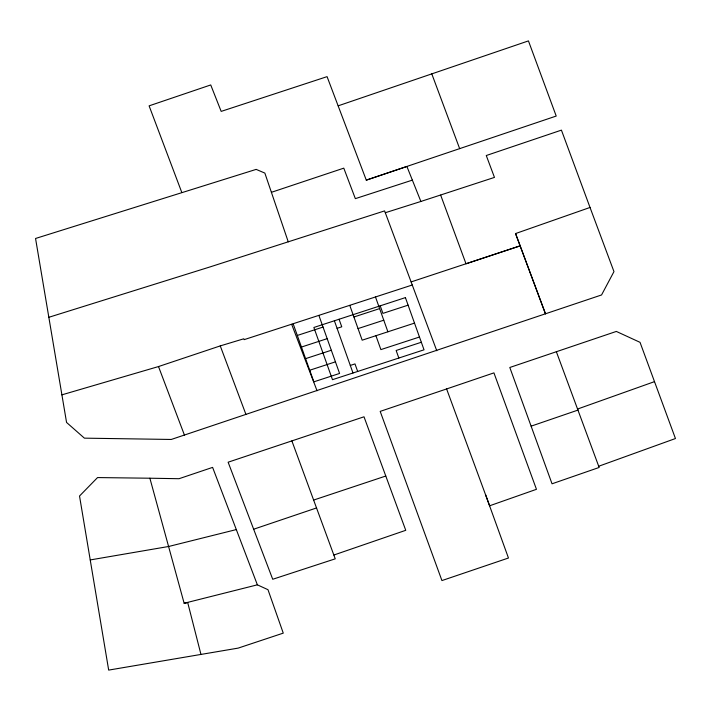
<?xml version="1.0" encoding="UTF-8"?>
<svg xmlns="http://www.w3.org/2000/svg" width="711" height="711" viewBox="0 0 711 711"><rect width="100%" height="100%" fill="white"/><g stroke="black" fill="none" stroke-linecap="round" stroke-linejoin="round"><path stroke-width="1.07" d="M515.555 233.564L545.47 313.8L515.555 233.564L590.023 207.461L613.966 271.611L601.559 294.958L171.262 439.46L84.405 438.154L66.558 422.441L35.55 238.478L256.173 169.387L264.856 173.093L288.248 241.82M598.715 466.247L675.45 438.536L640.033 342.338L616.339 331.433L509.805 367.48L552.038 483.8L599.151 467.456L556.34 351.669M654.502 381.638L577.554 409.038L577.945 410.096L531.135 426.156M333.85 555.033L405.75 530.308L364.005 416.797L228.124 462.203L272.722 579.269L335.236 558.837L291.874 440.882M338.196 105.823L528.442 40.9L556.215 116.053L366.289 180.141L327.069 76.646L221.174 111.396L210.732 84.947L149.106 105.85L181.785 192.441M446.606 388.953L493.932 372.875L536.458 489.31L489.621 505.788L446.606 388.953L380.189 411.385L441.931 580.576L508.463 558.011L485.515 494.554M253.774 529.18L316.617 507.921M366.289 180.141L406.905 166.472L420.885 201.462L494.465 177.403L486.271 155.522L561.423 130.131L590.023 207.461M61.848 394.863L158.509 366.556L220.259 345.901L243.82 338.791L244.122 339.654L412.256 285.013L436.776 350.754M271.398 192.317L343.786 168.151L355.349 198.645L412.362 180.132M313.738 500.029L385.789 476.023M48.695 317.337L210.065 266.909L384.607 210.891L411.109 281.92L520.168 245.855L466.007 263.772L440.66 195.107M297.314 335.459L323.043 327.069M353.909 316.999L379.63 308.601M337.076 328.331L341.76 326.802L339.058 319.248M408.105 305.161L382.918 313.382L380.216 305.819M301.455 347.048L327.176 338.658M358.042 328.589L383.771 320.199M305.588 358.646L331.308 350.256M414.504 323.114L362.175 340.187L349.776 305.401M309.72 370.235L335.441 361.846M419.463 337.023L380.883 349.608L375.923 335.699M350.301 365.436L354.985 363.908L357.677 371.462M421.339 342.258L396.143 350.479L398.835 358.033M385.3 212.731L420.885 201.462M257.373 584.833L184.14 603.266L149.879 478.219L97.549 477.57L79.525 496.02L108.676 670.1L238.167 648.112L283.262 633.128L267.985 589.695L257.373 584.833L212.607 467.385L179.03 478.707L149.879 478.219M236.328 529.579L168.631 546.492L90.235 559.939M184.14 603.266L187.722 602.635L200.955 654.422M291.679 324.358L317.044 390.757M158.509 366.556L184.433 435.079M220.259 345.901L245.962 414.504M431.755 73.784L459.662 148.661M411.109 281.92L412.256 285.013M375.497 297.011L387.904 331.788M334.383 320.777L352.994 372.991M318.91 315.471L339.582 373.444L313.853 381.834L293.181 323.869M405.412 297.607L313.871 327.469L332.49 379.683L424.032 349.812L405.412 297.607"/></g></svg>
